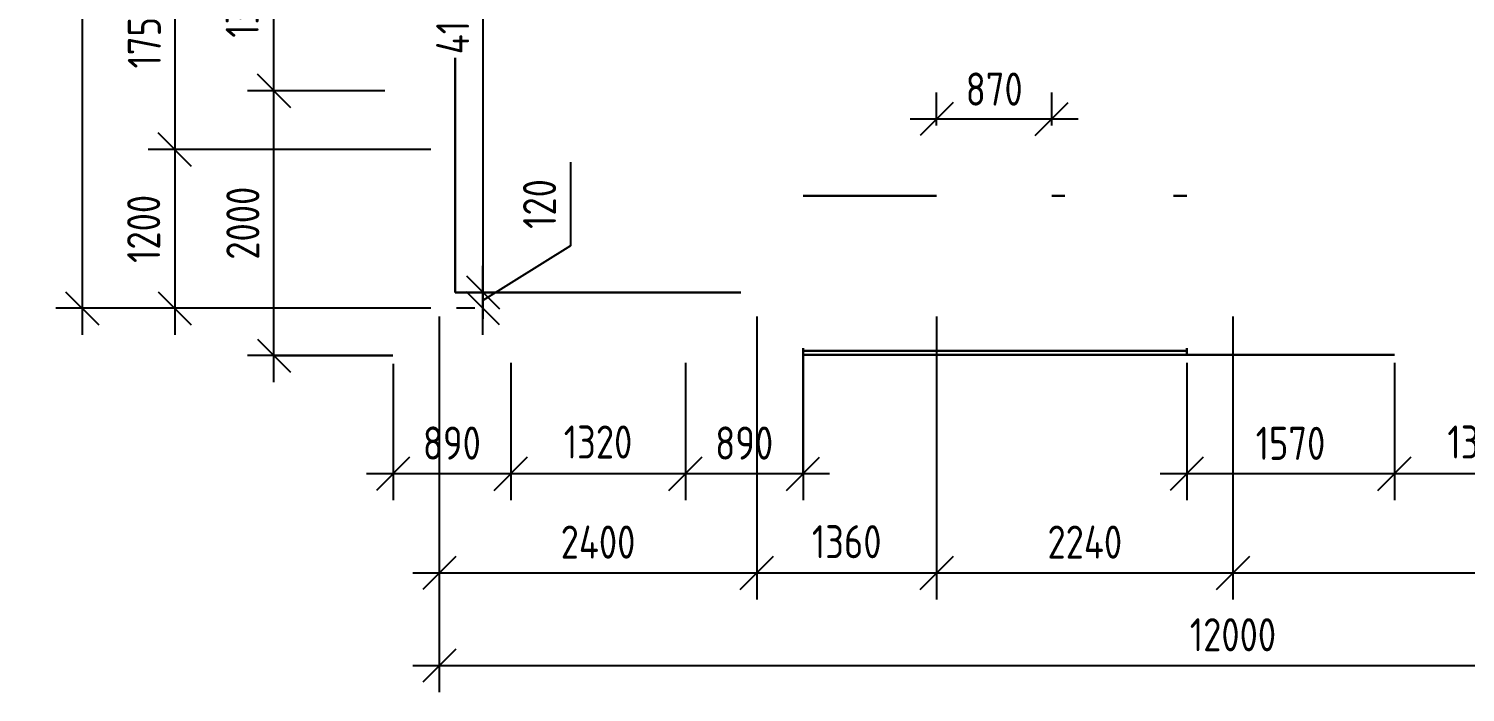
# Model space of a CAD drawing. Header units: millimetres. Extents: x 12894 to 67830, y 12768 to 34464.
# Drawn here: x 50735 to 61595, y 12768 to 17780 of the extents above; entities that cross this region are included whole.
import ezdxf

# ---------------------------------------------------------------- set-up
doc = ezdxf.new("R2010")
doc.units = ezdxf.units.MM
doc.layers.add('СПДС_ЛЕСТНИЦЫ', color=32, linetype='Continuous', lineweight=30)
doc.layers.add('СПДС_РАЗМЕРЫ', color=152, linetype='Continuous', lineweight=25)
doc.styles.add('ГОСТ 2.304', font='CS_Gost2304.shx')
doc.dimstyles.new('СПДС', dxfattribs={"dimscale": 100, "dimtxt": 2.5, "dimasz": 2.5, "dimexe": 2, "dimexo": 0.625, "dimgap": 1, "dimtad": 1, "dimdec": 0, "dimtxsty": 'ГОСТ 2.304', "dimblk": 'OBLIQUE', "dimblk1": 'OBLIQUE', "dimblk2": 'OBLIQUE', "dimcen": 2.5, "dimdle": 2, "dimadec": 0, "dimazin": 2, "dimtfac": 0.75, "dimtdec": 4, "dimtmove": 1, "dimatfit": 3, "dimfxl": 1, "dimtfill": 1, "dimtolj": 1, "dimarcsym": 1})

# ---------------------------------------------------------------- blocks, each defined once
blk = doc.blocks.new('_Oblique')
at = {"color": 0, "linetype": 'ByBlock', "lineweight": -2}
blk.add_line((-0.5, -0.5), (0.5, 0.5), dxfattribs=at)
blk = doc.blocks.new('*D33')
at = {"layer": 'Defpoints', "color": 0, "ltscale": 100}
for p in [(53839, 16868), (51839, 15668), (53839, 15668)]:
    blk.add_point(p, dxfattribs=at)
at = {"layer": 'СПДС_РАЗМЕРЫ', "color": 0, "lineweight": -2, "ltscale": 100}
for p, q in [((51839, 17068), (51839, 15468)), ((53776, 16868), (51639, 16868)), ((53776, 15668), (51639, 15668))]:
    blk.add_line(p, q, dxfattribs=at)
at = {"layer": 'СПДС_РАЗМЕРЫ', "color": 0, "lineweight": -2, "ltscale": 100, "xscale": 250, "yscale": 250, "zscale": 250}
for p, rotation in [((51839, 16868), 90), ((51839, 15668), 270)]:
    blk.add_blockref('_Oblique', p, dxfattribs=dict(at, rotation=rotation))
at = {"layer": 'СПДС_РАЗМЕРЫ', "color": 0, "lineweight": 25, "ltscale": 100, "insert": (51604, 16268), "char_height": 250, "attachment_point": 5, "rotation": 90, "style": 'ГОСТ 2.304', "bg_fill": 3, "box_fill_scale": 1.1, "bg_fill_color": 256, "bg_fill_true_color": 13158600, "bg_fill_transparency": 0}
blk.add_mtext('\\A1;1200', dxfattribs=at)
blk = doc.blocks.new('*D34')
at = {"layer": 'Defpoints', "color": 0, "ltscale": 100}
for p in [(53839, 18618), (51839, 16868), (53839, 16868)]:
    blk.add_point(p, dxfattribs=at)
at = {"layer": 'СПДС_РАЗМЕРЫ', "color": 0, "lineweight": -2, "ltscale": 100}
for p, q in [((51839, 18818), (51839, 16668)), ((53776, 18618), (51639, 18618)), ((53776, 16868), (51639, 16868))]:
    blk.add_line(p, q, dxfattribs=at)
at = {"layer": 'СПДС_РАЗМЕРЫ', "color": 0, "lineweight": -2, "ltscale": 100, "xscale": 250, "yscale": 250, "zscale": 250}
for p, rotation in [((51839, 18618), 90), ((51839, 16868), 270)]:
    blk.add_blockref('_Oblique', p, dxfattribs=dict(at, rotation=rotation))
at = {"layer": 'СПДС_РАЗМЕРЫ', "color": 0, "lineweight": 25, "ltscale": 100, "insert": (51609, 17743), "char_height": 250, "attachment_point": 5, "rotation": 90, "style": 'ГОСТ 2.304', "bg_fill": 3, "box_fill_scale": 1.1, "bg_fill_color": 256, "bg_fill_true_color": 13158600, "bg_fill_transparency": 0}
blk.add_mtext('\\A1;1750', dxfattribs=at)
blk = doc.blocks.new('*D38')
at = {"layer": 'Defpoints', "color": 0, "ltscale": 100}
for p in [(53839, 15668), (65839, 15668), (53839, 12968)]:
    blk.add_point(p, dxfattribs=at)
at = {"layer": 'СПДС_РАЗМЕРЫ', "color": 0, "lineweight": -2, "ltscale": 100}
for p, q in [((53839, 15605), (53839, 12768)), ((65839, 15605), (65839, 12768)), ((66039, 12968), (53639, 12968))]:
    blk.add_line(p, q, dxfattribs=at)
at = {"layer": 'СПДС_РАЗМЕРЫ', "color": 0, "lineweight": -2, "ltscale": 100, "xscale": 250, "yscale": 250, "zscale": 250, "rotation": 180}
blk.add_blockref('_Oblique', (53839, 12968), dxfattribs=at)
at = {"layer": 'СПДС_РАЗМЕРЫ', "color": 0, "lineweight": -2, "ltscale": 100, "xscale": 250, "yscale": 250, "zscale": 250}
blk.add_blockref('_Oblique', (65839, 12968), dxfattribs=at)
at = {"layer": 'СПДС_РАЗМЕРЫ', "color": 0, "lineweight": 25, "ltscale": 100, "insert": (59839, 13202), "char_height": 250, "attachment_point": 5, "style": 'ГОСТ 2.304', "bg_fill": 3, "box_fill_scale": 1.1, "bg_fill_color": 256, "bg_fill_true_color": 13158600, "bg_fill_transparency": 0}
blk.add_mtext('\\A1;12000', dxfattribs=at)
blk = doc.blocks.new('*D39')
at = {"layer": 'Defpoints', "color": 0, "ltscale": 100}
for p in [(53839, 15668), (56239, 15668), (53839, 13668)]:
    blk.add_point(p, dxfattribs=at)
at = {"layer": 'СПДС_РАЗМЕРЫ', "color": 0, "lineweight": -2, "ltscale": 100}
for p, q in [((53839, 15605), (53839, 13468)), ((56239, 15605), (56239, 13468)), ((56439, 13668), (53639, 13668))]:
    blk.add_line(p, q, dxfattribs=at)
at = {"layer": 'СПДС_РАЗМЕРЫ', "color": 0, "lineweight": -2, "ltscale": 100, "xscale": 250, "yscale": 250, "zscale": 250, "rotation": 180}
blk.add_blockref('_Oblique', (53839, 13668), dxfattribs=at)
at = {"layer": 'СПДС_РАЗМЕРЫ', "color": 0, "lineweight": -2, "ltscale": 100, "xscale": 250, "yscale": 250, "zscale": 250}
blk.add_blockref('_Oblique', (56239, 13668), dxfattribs=at)
at = {"layer": 'СПДС_РАЗМЕРЫ', "color": 0, "lineweight": 25, "ltscale": 100, "insert": (55039, 13902), "char_height": 250, "attachment_point": 5, "style": 'ГОСТ 2.304', "bg_fill": 3, "box_fill_scale": 1.1, "bg_fill_color": 256, "bg_fill_true_color": 13158600, "bg_fill_transparency": 0}
blk.add_mtext('\\A1;2400', dxfattribs=at)
blk = doc.blocks.new('*D40')
at = {"layer": 'Defpoints', "color": 0, "ltscale": 100}
for p in [(56239, 15668), (57599, 15668), (56239, 13668)]:
    blk.add_point(p, dxfattribs=at)
at = {"layer": 'СПДС_РАЗМЕРЫ', "color": 0, "lineweight": -2, "ltscale": 100}
for p, q in [((56239, 15605), (56239, 13468)), ((57599, 15605), (57599, 13468)), ((57799, 13668), (56039, 13668))]:
    blk.add_line(p, q, dxfattribs=at)
at = {"layer": 'СПДС_РАЗМЕРЫ', "color": 0, "lineweight": -2, "ltscale": 100, "xscale": 250, "yscale": 250, "zscale": 250, "rotation": 180}
blk.add_blockref('_Oblique', (56239, 13668), dxfattribs=at)
at = {"layer": 'СПДС_РАЗМЕРЫ', "color": 0, "lineweight": -2, "ltscale": 100, "xscale": 250, "yscale": 250, "zscale": 250}
blk.add_blockref('_Oblique', (57599, 13668), dxfattribs=at)
at = {"layer": 'СПДС_РАЗМЕРЫ', "color": 0, "lineweight": 25, "ltscale": 100, "insert": (56919, 13905), "char_height": 250, "attachment_point": 5, "style": 'ГОСТ 2.304', "bg_fill": 3, "box_fill_scale": 1.1, "bg_fill_color": 256, "bg_fill_true_color": 13158600, "bg_fill_transparency": 0}
blk.add_mtext('\\A1;1360', dxfattribs=at)
blk = doc.blocks.new('*D41')
at = {"layer": 'Defpoints', "color": 0, "ltscale": 100}
for p in [(57599, 15668), (59839, 15668), (57599, 13668)]:
    blk.add_point(p, dxfattribs=at)
at = {"layer": 'СПДС_РАЗМЕРЫ', "color": 0, "lineweight": -2, "ltscale": 100}
for p, q in [((57599, 15605), (57599, 13468)), ((59839, 15605), (59839, 13468)), ((60039, 13668), (57399, 13668))]:
    blk.add_line(p, q, dxfattribs=at)
at = {"layer": 'СПДС_РАЗМЕРЫ', "color": 0, "lineweight": -2, "ltscale": 100, "xscale": 250, "yscale": 250, "zscale": 250, "rotation": 180}
blk.add_blockref('_Oblique', (57599, 13668), dxfattribs=at)
at = {"layer": 'СПДС_РАЗМЕРЫ', "color": 0, "lineweight": -2, "ltscale": 100, "xscale": 250, "yscale": 250, "zscale": 250}
blk.add_blockref('_Oblique', (59839, 13668), dxfattribs=at)
at = {"layer": 'СПДС_РАЗМЕРЫ', "color": 0, "lineweight": 25, "ltscale": 100, "insert": (58719, 13902), "char_height": 250, "attachment_point": 5, "style": 'ГОСТ 2.304', "bg_fill": 3, "box_fill_scale": 1.1, "bg_fill_color": 256, "bg_fill_true_color": 13158600, "bg_fill_transparency": 0}
blk.add_mtext('\\A1;2240', dxfattribs=at)
blk = doc.blocks.new('*D42')
at = {"layer": 'Defpoints', "color": 0, "ltscale": 100}
for p in [(59839, 15668), (65839, 15668), (59839, 13668)]:
    blk.add_point(p, dxfattribs=at)
at = {"layer": 'СПДС_РАЗМЕРЫ', "color": 0, "lineweight": -2, "ltscale": 100}
for p, q in [((59839, 15605), (59839, 13468)), ((65839, 15605), (65839, 13468)), ((66039, 13668), (59639, 13668))]:
    blk.add_line(p, q, dxfattribs=at)
at = {"layer": 'СПДС_РАЗМЕРЫ', "color": 0, "lineweight": -2, "ltscale": 100, "xscale": 250, "yscale": 250, "zscale": 250, "rotation": 180}
blk.add_blockref('_Oblique', (59839, 13668), dxfattribs=at)
at = {"layer": 'СПДС_РАЗМЕРЫ', "color": 0, "lineweight": -2, "ltscale": 100, "xscale": 250, "yscale": 250, "zscale": 250}
blk.add_blockref('_Oblique', (65839, 13668), dxfattribs=at)
at = {"layer": 'СПДС_РАЗМЕРЫ', "color": 0, "lineweight": 25, "ltscale": 100, "insert": (62839, 13900), "char_height": 250, "attachment_point": 5, "style": 'ГОСТ 2.304', "bg_fill": 3, "box_fill_scale": 1.1, "bg_fill_color": 256, "bg_fill_true_color": 13158600, "bg_fill_transparency": 0}
blk.add_mtext('\\A1;6000', dxfattribs=at)
blk = doc.blocks.new('*D95')
at = {"layer": 'Defpoints', "color": 0, "ltscale": 100}
for p in [(61059, 15318), (62379, 15318), (61059, 14418)]:
    blk.add_point(p, dxfattribs=at)
at = {"layer": 'СПДС_РАЗМЕРЫ', "color": 0, "lineweight": -2, "ltscale": 100}
for p, q in [((61059, 15255), (61059, 14218)), ((62379, 15255), (62379, 14218)), ((62579, 14418), (60859, 14418))]:
    blk.add_line(p, q, dxfattribs=at)
at = {"layer": 'СПДС_РАЗМЕРЫ', "color": 0, "lineweight": -2, "ltscale": 100, "xscale": 250, "yscale": 250, "zscale": 250, "rotation": 180}
blk.add_blockref('_Oblique', (61059, 14418), dxfattribs=at)
at = {"layer": 'СПДС_РАЗМЕРЫ', "color": 0, "lineweight": -2, "ltscale": 100, "xscale": 250, "yscale": 250, "zscale": 250}
blk.add_blockref('_Oblique', (62379, 14418), dxfattribs=at)
at = {"layer": 'СПДС_РАЗМЕРЫ', "color": 0, "ltscale": 100, "insert": (61719, 14658), "char_height": 250, "attachment_point": 5, "style": 'ГОСТ 2.304', "bg_fill": 3, "box_fill_scale": 1.1, "bg_fill_color": 256, "bg_fill_true_color": 13158600, "bg_fill_transparency": 0}
blk.add_mtext('\\A1;1320', dxfattribs=at)
blk = doc.blocks.new('*D97')
at = {"layer": 'Defpoints', "color": 0, "ltscale": 100}
for p in [(59489, 15318), (61059, 15318), (59489, 14418)]:
    blk.add_point(p, dxfattribs=at)
at = {"layer": 'СПДС_РАЗМЕРЫ', "color": 0, "lineweight": -2, "ltscale": 100}
for p, q in [((59489, 15255), (59489, 14218)), ((61059, 15255), (61059, 14218)), ((61259, 14418), (59289, 14418))]:
    blk.add_line(p, q, dxfattribs=at)
at = {"layer": 'СПДС_РАЗМЕРЫ', "color": 0, "lineweight": -2, "ltscale": 100, "xscale": 250, "yscale": 250, "zscale": 250, "rotation": 180}
blk.add_blockref('_Oblique', (59489, 14418), dxfattribs=at)
at = {"layer": 'СПДС_РАЗМЕРЫ', "color": 0, "lineweight": -2, "ltscale": 100, "xscale": 250, "yscale": 250, "zscale": 250}
blk.add_blockref('_Oblique', (61059, 14418), dxfattribs=at)
at = {"layer": 'СПДС_РАЗМЕРЫ', "color": 0, "ltscale": 100, "insert": (60274, 14648), "char_height": 250, "attachment_point": 5, "style": 'ГОСТ 2.304', "bg_fill": 3, "box_fill_scale": 1.1, "bg_fill_color": 256, "bg_fill_true_color": 13158600, "bg_fill_transparency": 0}
blk.add_mtext('\\A1;1570', dxfattribs=at)
blk = doc.blocks.new('*D103')
at = {"layer": 'Defpoints', "color": 0, "ltscale": 100}
for p in [(55699, 15318), (56589, 15318), (55699, 14418)]:
    blk.add_point(p, dxfattribs=at)
at = {"layer": 'СПДС_РАЗМЕРЫ', "color": 0, "lineweight": -2, "ltscale": 100}
for p, q in [((55699, 15255), (55699, 14218)), ((56589, 15255), (56589, 14218)), ((56789, 14418), (55499, 14418))]:
    blk.add_line(p, q, dxfattribs=at)
at = {"layer": 'СПДС_РАЗМЕРЫ', "color": 0, "lineweight": -2, "ltscale": 100, "xscale": 250, "yscale": 250, "zscale": 250, "rotation": 180}
blk.add_blockref('_Oblique', (55699, 14418), dxfattribs=at)
at = {"layer": 'СПДС_РАЗМЕРЫ', "color": 0, "lineweight": -2, "ltscale": 100, "xscale": 250, "yscale": 250, "zscale": 250}
blk.add_blockref('_Oblique', (56589, 14418), dxfattribs=at)
at = {"layer": 'СПДС_РАЗМЕРЫ', "color": 0, "ltscale": 100, "insert": (56144, 14650), "char_height": 250, "attachment_point": 5, "style": 'ГОСТ 2.304', "bg_fill": 3, "box_fill_scale": 1.1, "bg_fill_color": 256, "bg_fill_true_color": 13158600, "bg_fill_transparency": 0}
blk.add_mtext('\\A1;890', dxfattribs=at)
blk = doc.blocks.new('*D105')
at = {"layer": 'Defpoints', "color": 0, "ltscale": 100}
for p in [(54379, 15318), (55699, 15318), (54379, 14418)]:
    blk.add_point(p, dxfattribs=at)
at = {"layer": 'СПДС_РАЗМЕРЫ', "color": 0, "lineweight": -2, "ltscale": 100}
for p, q in [((54379, 15255), (54379, 14218)), ((55699, 15255), (55699, 14218)), ((55899, 14418), (54179, 14418))]:
    blk.add_line(p, q, dxfattribs=at)
at = {"layer": 'СПДС_РАЗМЕРЫ', "color": 0, "lineweight": -2, "ltscale": 100, "xscale": 250, "yscale": 250, "zscale": 250, "rotation": 180}
blk.add_blockref('_Oblique', (54379, 14418), dxfattribs=at)
at = {"layer": 'СПДС_РАЗМЕРЫ', "color": 0, "lineweight": -2, "ltscale": 100, "xscale": 250, "yscale": 250, "zscale": 250}
blk.add_blockref('_Oblique', (55699, 14418), dxfattribs=at)
at = {"layer": 'СПДС_РАЗМЕРЫ', "color": 0, "ltscale": 100, "insert": (55039, 14658), "char_height": 250, "attachment_point": 5, "style": 'ГОСТ 2.304', "bg_fill": 3, "box_fill_scale": 1.1, "bg_fill_color": 256, "bg_fill_true_color": 13158600, "bg_fill_transparency": 0}
blk.add_mtext('\\A1;1320', dxfattribs=at)
blk = doc.blocks.new('*D106')
at = {"layer": 'Defpoints', "color": 0, "ltscale": 100}
for p in [(54379, 15318), (53489, 15311), (53489, 14418)]:
    blk.add_point(p, dxfattribs=at)
at = {"layer": 'СПДС_РАЗМЕРЫ', "color": 0, "lineweight": -2, "ltscale": 100}
for p, q in [((53489, 15249), (53489, 14218)), ((54379, 15255), (54379, 14218)), ((54579, 14418), (53289, 14418))]:
    blk.add_line(p, q, dxfattribs=at)
at = {"layer": 'СПДС_РАЗМЕРЫ', "color": 0, "lineweight": -2, "ltscale": 100, "xscale": 250, "yscale": 250, "zscale": 250, "rotation": 180}
blk.add_blockref('_Oblique', (53489, 14418), dxfattribs=at)
at = {"layer": 'СПДС_РАЗМЕРЫ', "color": 0, "lineweight": -2, "ltscale": 100, "xscale": 250, "yscale": 250, "zscale": 250}
blk.add_blockref('_Oblique', (54379, 14418), dxfattribs=at)
at = {"layer": 'СПДС_РАЗМЕРЫ', "color": 0, "ltscale": 100, "insert": (53934, 14650), "char_height": 250, "attachment_point": 5, "style": 'ГОСТ 2.304', "bg_fill": 3, "box_fill_scale": 1.1, "bg_fill_color": 256, "bg_fill_true_color": 13158600, "bg_fill_transparency": 0}
blk.add_mtext('\\A1;890', dxfattribs=at)
blk = doc.blocks.new('*D110')
at = {"layer": 'Defpoints', "color": 0, "ltscale": 100}
for p in [(53839, 28168), (51139, 15668), (53839, 15668)]:
    blk.add_point(p, dxfattribs=at)
at = {"layer": 'СПДС_РАЗМЕРЫ', "color": 0, "lineweight": -2, "ltscale": 100}
for p, q in [((51139, 28368), (51139, 15468)), ((53776, 28168), (50939, 28168)), ((53776, 15668), (50939, 15668))]:
    blk.add_line(p, q, dxfattribs=at)
at = {"layer": 'СПДС_РАЗМЕРЫ', "color": 0, "lineweight": -2, "ltscale": 100, "xscale": 250, "yscale": 250, "zscale": 250}
for p, rotation in [((51139, 28168), 90), ((51139, 15668), 270)]:
    blk.add_blockref('_Oblique', p, dxfattribs=dict(at, rotation=rotation))
at = {"layer": 'СПДС_РАЗМЕРЫ', "color": 0, "lineweight": 25, "ltscale": 100, "insert": (50899, 21918), "char_height": 250, "attachment_point": 5, "rotation": 90, "style": 'ГОСТ 2.304', "bg_fill": 3, "box_fill_scale": 1.1, "bg_fill_color": 256, "bg_fill_true_color": 13158600, "bg_fill_transparency": 0}
blk.add_mtext('\\A1;12500', dxfattribs=at)
blk = doc.blocks.new('*D111')
at = {"layer": 'Defpoints', "color": 0, "ltscale": 100}
for p in [(53839, 16868), (51839, 15668), (53839, 15668)]:
    blk.add_point(p, dxfattribs=at)
at = {"layer": 'СПДС_РАЗМЕРЫ', "color": 0, "lineweight": -2, "ltscale": 100}
for p, q in [((51839, 17068), (51839, 15468)), ((53776, 16868), (51639, 16868)), ((53776, 15668), (51639, 15668))]:
    blk.add_line(p, q, dxfattribs=at)
at = {"layer": 'СПДС_РАЗМЕРЫ', "color": 0, "lineweight": -2, "ltscale": 100, "xscale": 250, "yscale": 250, "zscale": 250}
for p, rotation in [((51839, 16868), 90), ((51839, 15668), 270)]:
    blk.add_blockref('_Oblique', p, dxfattribs=dict(at, rotation=rotation))
at = {"layer": 'СПДС_РАЗМЕРЫ', "color": 0, "lineweight": 25, "ltscale": 100, "insert": (51604, 16268), "char_height": 250, "attachment_point": 5, "rotation": 90, "style": 'ГОСТ 2.304', "bg_fill": 3, "box_fill_scale": 1.1, "bg_fill_color": 256, "bg_fill_true_color": 13158600, "bg_fill_transparency": 0}
blk.add_mtext('\\A1;1200', dxfattribs=at)
blk = doc.blocks.new('*D112')
at = {"layer": 'Defpoints', "color": 0, "ltscale": 100}
for p in [(53839, 18618), (51839, 16868), (53839, 16868)]:
    blk.add_point(p, dxfattribs=at)
at = {"layer": 'СПДС_РАЗМЕРЫ', "color": 0, "lineweight": -2, "ltscale": 100}
for p, q in [((51839, 18818), (51839, 16668)), ((53776, 18618), (51639, 18618)), ((53776, 16868), (51639, 16868))]:
    blk.add_line(p, q, dxfattribs=at)
at = {"layer": 'СПДС_РАЗМЕРЫ', "color": 0, "lineweight": -2, "ltscale": 100, "xscale": 250, "yscale": 250, "zscale": 250}
for p, rotation in [((51839, 18618), 90), ((51839, 16868), 270)]:
    blk.add_blockref('_Oblique', p, dxfattribs=dict(at, rotation=rotation))
at = {"layer": 'СПДС_РАЗМЕРЫ', "color": 0, "lineweight": 25, "ltscale": 100, "insert": (51609, 17743), "char_height": 250, "attachment_point": 5, "rotation": 90, "style": 'ГОСТ 2.304', "bg_fill": 3, "box_fill_scale": 1.1, "bg_fill_color": 256, "bg_fill_true_color": 13158600, "bg_fill_transparency": 0}
blk.add_mtext('\\A1;1750', dxfattribs=at)
blk = doc.blocks.new('*D116')
at = {"layer": 'Defpoints', "color": 0, "ltscale": 100}
for p in [(53839, 15668), (65839, 15668), (53839, 12968)]:
    blk.add_point(p, dxfattribs=at)
at = {"layer": 'СПДС_РАЗМЕРЫ', "color": 0, "lineweight": -2, "ltscale": 100}
for p, q in [((53839, 15605), (53839, 12768)), ((65839, 15605), (65839, 12768)), ((66039, 12968), (53639, 12968))]:
    blk.add_line(p, q, dxfattribs=at)
at = {"layer": 'СПДС_РАЗМЕРЫ', "color": 0, "lineweight": -2, "ltscale": 100, "xscale": 250, "yscale": 250, "zscale": 250, "rotation": 180}
blk.add_blockref('_Oblique', (53839, 12968), dxfattribs=at)
at = {"layer": 'СПДС_РАЗМЕРЫ', "color": 0, "lineweight": -2, "ltscale": 100, "xscale": 250, "yscale": 250, "zscale": 250}
blk.add_blockref('_Oblique', (65839, 12968), dxfattribs=at)
at = {"layer": 'СПДС_РАЗМЕРЫ', "color": 0, "lineweight": 25, "ltscale": 100, "insert": (59839, 13202), "char_height": 250, "attachment_point": 5, "style": 'ГОСТ 2.304', "bg_fill": 3, "box_fill_scale": 1.1, "bg_fill_color": 256, "bg_fill_true_color": 13158600, "bg_fill_transparency": 0}
blk.add_mtext('\\A1;12000', dxfattribs=at)
blk = doc.blocks.new('*D117')
at = {"layer": 'Defpoints', "color": 0, "ltscale": 100}
for p in [(53839, 15668), (56239, 15668), (53839, 13668)]:
    blk.add_point(p, dxfattribs=at)
at = {"layer": 'СПДС_РАЗМЕРЫ', "color": 0, "lineweight": -2, "ltscale": 100}
for p, q in [((53839, 15605), (53839, 13468)), ((56239, 15605), (56239, 13468)), ((56439, 13668), (53639, 13668))]:
    blk.add_line(p, q, dxfattribs=at)
at = {"layer": 'СПДС_РАЗМЕРЫ', "color": 0, "lineweight": -2, "ltscale": 100, "xscale": 250, "yscale": 250, "zscale": 250, "rotation": 180}
blk.add_blockref('_Oblique', (53839, 13668), dxfattribs=at)
at = {"layer": 'СПДС_РАЗМЕРЫ', "color": 0, "lineweight": -2, "ltscale": 100, "xscale": 250, "yscale": 250, "zscale": 250}
blk.add_blockref('_Oblique', (56239, 13668), dxfattribs=at)
at = {"layer": 'СПДС_РАЗМЕРЫ', "color": 0, "lineweight": 25, "ltscale": 100, "insert": (55039, 13902), "char_height": 250, "attachment_point": 5, "style": 'ГОСТ 2.304', "bg_fill": 3, "box_fill_scale": 1.1, "bg_fill_color": 256, "bg_fill_true_color": 13158600, "bg_fill_transparency": 0}
blk.add_mtext('\\A1;2400', dxfattribs=at)
blk = doc.blocks.new('*D118')
at = {"layer": 'Defpoints', "color": 0, "ltscale": 100}
for p in [(56239, 15668), (57599, 15668), (56239, 13668)]:
    blk.add_point(p, dxfattribs=at)
at = {"layer": 'СПДС_РАЗМЕРЫ', "color": 0, "lineweight": -2, "ltscale": 100}
for p, q in [((56239, 15605), (56239, 13468)), ((57599, 15605), (57599, 13468)), ((57799, 13668), (56039, 13668))]:
    blk.add_line(p, q, dxfattribs=at)
at = {"layer": 'СПДС_РАЗМЕРЫ', "color": 0, "lineweight": -2, "ltscale": 100, "xscale": 250, "yscale": 250, "zscale": 250, "rotation": 180}
blk.add_blockref('_Oblique', (56239, 13668), dxfattribs=at)
at = {"layer": 'СПДС_РАЗМЕРЫ', "color": 0, "lineweight": -2, "ltscale": 100, "xscale": 250, "yscale": 250, "zscale": 250}
blk.add_blockref('_Oblique', (57599, 13668), dxfattribs=at)
at = {"layer": 'СПДС_РАЗМЕРЫ', "color": 0, "lineweight": 25, "ltscale": 100, "insert": (56919, 13905), "char_height": 250, "attachment_point": 5, "style": 'ГОСТ 2.304', "bg_fill": 3, "box_fill_scale": 1.1, "bg_fill_color": 256, "bg_fill_true_color": 13158600, "bg_fill_transparency": 0}
blk.add_mtext('\\A1;1360', dxfattribs=at)
blk = doc.blocks.new('*D119')
at = {"layer": 'Defpoints', "color": 0, "ltscale": 100}
for p in [(57599, 15668), (59839, 15668), (57599, 13668)]:
    blk.add_point(p, dxfattribs=at)
at = {"layer": 'СПДС_РАЗМЕРЫ', "color": 0, "lineweight": -2, "ltscale": 100}
for p, q in [((57599, 15605), (57599, 13468)), ((59839, 15605), (59839, 13468)), ((60039, 13668), (57399, 13668))]:
    blk.add_line(p, q, dxfattribs=at)
at = {"layer": 'СПДС_РАЗМЕРЫ', "color": 0, "lineweight": -2, "ltscale": 100, "xscale": 250, "yscale": 250, "zscale": 250, "rotation": 180}
blk.add_blockref('_Oblique', (57599, 13668), dxfattribs=at)
at = {"layer": 'СПДС_РАЗМЕРЫ', "color": 0, "lineweight": -2, "ltscale": 100, "xscale": 250, "yscale": 250, "zscale": 250}
blk.add_blockref('_Oblique', (59839, 13668), dxfattribs=at)
at = {"layer": 'СПДС_РАЗМЕРЫ', "color": 0, "lineweight": 25, "ltscale": 100, "insert": (58719, 13902), "char_height": 250, "attachment_point": 5, "style": 'ГОСТ 2.304', "bg_fill": 3, "box_fill_scale": 1.1, "bg_fill_color": 256, "bg_fill_true_color": 13158600, "bg_fill_transparency": 0}
blk.add_mtext('\\A1;2240', dxfattribs=at)
blk = doc.blocks.new('*D120')
at = {"layer": 'Defpoints', "color": 0, "ltscale": 100}
for p in [(59839, 15668), (65839, 15668), (59839, 13668)]:
    blk.add_point(p, dxfattribs=at)
at = {"layer": 'СПДС_РАЗМЕРЫ', "color": 0, "lineweight": -2, "ltscale": 100}
for p, q in [((59839, 15605), (59839, 13468)), ((65839, 15605), (65839, 13468)), ((66039, 13668), (59639, 13668))]:
    blk.add_line(p, q, dxfattribs=at)
at = {"layer": 'СПДС_РАЗМЕРЫ', "color": 0, "lineweight": -2, "ltscale": 100, "xscale": 250, "yscale": 250, "zscale": 250, "rotation": 180}
blk.add_blockref('_Oblique', (59839, 13668), dxfattribs=at)
at = {"layer": 'СПДС_РАЗМЕРЫ', "color": 0, "lineweight": -2, "ltscale": 100, "xscale": 250, "yscale": 250, "zscale": 250}
blk.add_blockref('_Oblique', (65839, 13668), dxfattribs=at)
at = {"layer": 'СПДС_РАЗМЕРЫ', "color": 0, "lineweight": 25, "ltscale": 100, "insert": (62839, 13900), "char_height": 250, "attachment_point": 5, "style": 'ГОСТ 2.304', "bg_fill": 3, "box_fill_scale": 1.1, "bg_fill_color": 256, "bg_fill_true_color": 13158600, "bg_fill_transparency": 0}
blk.add_mtext('\\A1;6000', dxfattribs=at)
blk = doc.blocks.new('*D121')
at = {"layer": 'Defpoints', "color": 0, "ltscale": 100}
for p in [(52589, 17311), (53489, 17311), (53489, 15311)]:
    blk.add_point(p, dxfattribs=at)
at = {"layer": 'СПДС_РАЗМЕРЫ', "color": 0, "lineweight": -2, "ltscale": 100}
for p, q in [((52589, 15111), (52589, 17511)), ((53426, 17311), (52389, 17311)), ((53426, 15311), (52389, 15311))]:
    blk.add_line(p, q, dxfattribs=at)
at = {"layer": 'СПДС_РАЗМЕРЫ', "color": 0, "lineweight": -2, "ltscale": 100, "xscale": 250, "yscale": 250, "zscale": 250}
for p, rotation in [((52589, 17311), 90), ((52589, 15311), 270)]:
    blk.add_blockref('_Oblique', p, dxfattribs=dict(at, rotation=rotation))
at = {"layer": 'СПДС_РАЗМЕРЫ', "color": 0, "ltscale": 100, "insert": (52354, 16311), "char_height": 250, "attachment_point": 5, "rotation": 90, "style": 'ГОСТ 2.304', "bg_fill": 3, "box_fill_scale": 1.1, "bg_fill_color": 256, "bg_fill_true_color": 13158600, "bg_fill_transparency": 0}
blk.add_mtext('\\A1;2000', dxfattribs=at)
blk = doc.blocks.new('*D122')
at = {"layer": 'Defpoints', "color": 0, "ltscale": 100}
for p in [(52589, 18631), (53489, 18631), (53489, 17311)]:
    blk.add_point(p, dxfattribs=at)
at = {"layer": 'СПДС_РАЗМЕРЫ', "color": 0, "lineweight": -2, "ltscale": 100}
for p, q in [((52589, 17111), (52589, 18831)), ((53426, 18631), (52389, 18631)), ((53426, 17311), (52389, 17311))]:
    blk.add_line(p, q, dxfattribs=at)
at = {"layer": 'СПДС_РАЗМЕРЫ', "color": 0, "lineweight": -2, "ltscale": 100, "xscale": 250, "yscale": 250, "zscale": 250}
for p, rotation in [((52589, 18631), 90), ((52589, 17311), 270)]:
    blk.add_blockref('_Oblique', p, dxfattribs=dict(at, rotation=rotation))
at = {"layer": 'СПДС_РАЗМЕРЫ', "color": 0, "ltscale": 100, "insert": (52349, 17971), "char_height": 250, "attachment_point": 5, "rotation": 90, "style": 'ГОСТ 2.304', "bg_fill": 3, "box_fill_scale": 1.1, "bg_fill_color": 256, "bg_fill_true_color": 13158600, "bg_fill_transparency": 0}
blk.add_mtext('\\A1;1320', dxfattribs=at)
blk = doc.blocks.new('*D302')
at = {"layer": 'Defpoints', "color": 0, "ltscale": 100}
for p in [(58469, 17099), (57599, 16988), (58469, 16988)]:
    blk.add_point(p, dxfattribs=at)
at = {"layer": 'СПДС_РАЗМЕРЫ', "color": 0, "lineweight": -2, "ltscale": 100}
for p, q in [((57599, 17050), (57599, 17299)), ((58469, 17050), (58469, 17299)), ((57399, 17099), (58669, 17099))]:
    blk.add_line(p, q, dxfattribs=at)
at = {"layer": 'СПДС_РАЗМЕРЫ', "color": 0, "lineweight": -2, "ltscale": 100, "xscale": 250, "yscale": 250, "zscale": 250, "rotation": 180}
blk.add_blockref('_Oblique', (57599, 17099), dxfattribs=at)
at = {"layer": 'СПДС_РАЗМЕРЫ', "color": 0, "lineweight": -2, "ltscale": 100, "xscale": 250, "yscale": 250, "zscale": 250}
blk.add_blockref('_Oblique', (58469, 17099), dxfattribs=at)
at = {"layer": 'СПДС_РАЗМЕРЫ', "color": 0, "ltscale": 100, "insert": (58034, 17324), "char_height": 250, "attachment_point": 5, "style": 'ГОСТ 2.304', "bg_fill": 3, "box_fill_scale": 1.1, "bg_fill_color": 256, "bg_fill_true_color": 13158600, "bg_fill_transparency": 0}
blk.add_mtext('\\A1;870', dxfattribs=at)
blk = doc.blocks.new('*D326')
at = {"layer": 'Defpoints', "color": 0, "ltscale": 100}
for p in [(54169, 15788), (54170, 15788), (54170, 15668)]:
    blk.add_point(p, dxfattribs=at)
at = {"layer": 'СПДС_РАЗМЕРЫ', "color": 0, "lineweight": -2, "ltscale": 100}
for p, q in [((54832, 16772), (54832, 16141)), ((54832, 16141), (54169, 15728)), ((54169, 15468), (54169, 15988)), ((54108, 15788), (53969, 15788)), ((54108, 15668), (53969, 15668))]:
    blk.add_line(p, q, dxfattribs=at)
at = {"layer": 'СПДС_РАЗМЕРЫ', "color": 0, "lineweight": -2, "ltscale": 100, "xscale": 250, "yscale": 250, "zscale": 250}
for p, rotation in [((54169, 15788), 270), ((54169, 15668), 90)]:
    blk.add_blockref('_Oblique', p, dxfattribs=dict(at, rotation=rotation))
at = {"layer": 'СПДС_РАЗМЕРЫ', "color": 0, "ltscale": 100, "insert": (54597, 16456), "char_height": 250, "attachment_point": 5, "rotation": 90, "style": 'ГОСТ 2.304', "bg_fill": 3, "box_fill_scale": 1.1, "bg_fill_color": 256, "bg_fill_true_color": 13158600, "bg_fill_transparency": 0}
blk.add_mtext('\\A1;120', dxfattribs=at)
blk = doc.blocks.new('*D327')
at = {"layer": 'Defpoints', "color": 0, "ltscale": 100}
for p in [(54169, 19918), (54170, 19918), (54169, 15788)]:
    blk.add_point(p, dxfattribs=at)
at = {"layer": 'СПДС_РАЗМЕРЫ', "color": 0, "lineweight": -2, "ltscale": 100}
for p, q in [((54170, 15588), (54170, 20118)), ((54231, 19918), (54370, 19918)), ((54231, 15788), (54370, 15788))]:
    blk.add_line(p, q, dxfattribs=at)
at = {"layer": 'СПДС_РАЗМЕРЫ', "color": 0, "lineweight": -2, "ltscale": 100, "xscale": 250, "yscale": 250, "zscale": 250}
for p, rotation in [((54170, 19918), 90), ((54170, 15788), 270)]:
    blk.add_blockref('_Oblique', p, dxfattribs=dict(at, rotation=rotation))
at = {"layer": 'СПДС_РАЗМЕРЫ', "color": 0, "ltscale": 100, "insert": (53940, 17853), "char_height": 250, "attachment_point": 5, "rotation": 90, "style": 'ГОСТ 2.304', "bg_fill": 3, "box_fill_scale": 1.1, "bg_fill_color": 256, "bg_fill_true_color": 13158600, "bg_fill_transparency": 0}
blk.add_mtext('\\A1;4130', dxfattribs=at)

msp = doc.modelspace()

# ---------------------------------------------------------------- linework, layer by layer
at = {"layer": 'СПДС_ЛЕСТНИЦЫ', "ltscale": 100}
for p, q in [((53959, 19917.7), (53958.8, 15787.7)), ((56589, 16517.7), (56689, 16517.7)), ((56689, 16517.7), (57499, 16517.7)), ((57599, 16517.7), (57499, 16517.7)), ((58469, 16517.7), (58569, 16517.7)), ((59489, 16517.7), (59389, 16517.7)), ((53959, 15787.7), (53958.8, 15959.7)), ((53959, 15787.7), (56119, 15787.7))]:
    msp.add_line(p, q, dxfattribs=at)

# ---------------------------------------------------------------- dimensions: what is measured, and where the dimension line sits
at = {"layer": 'СПДС_РАЗМЕРЫ', "ltscale": 100}
dim = msp.add_linear_dim(base=(58469, 17098.6), p1=(57599, 16987.7), p2=(58469, 16987.7), dimstyle='СПДС', dxfattribs=at)
dim.commit()
dim.dimension.update_dxf_attribs({"geometry": '*D302', "text_midpoint": (58034, 17323.6)})
at = {"layer": 'СПДС_РАЗМЕРЫ', "lineweight": 25, "ltscale": 100}
dim = msp.add_linear_dim(base=(51839, 15667.7), p1=(53839, 16867.7), p2=(53839, 15667.7), angle=270, dimstyle='СПДС', dxfattribs=at)
dim.commit()
dim.dimension.update_dxf_attribs({"geometry": '*D33', "text_midpoint": (51604.3, 16267.7)})

# ---------------------------------------------------------------- next in the draw order: dimensions: what is measured, and where the dimension line sits
dim = msp.add_linear_dim(base=(51839, 16867.7), p1=(53839, 18617.7), p2=(53839, 16867.7), angle=270, dimstyle='СПДС', dxfattribs=at)
dim.commit()
dim.dimension.update_dxf_attribs({"geometry": '*D34', "text_midpoint": (51608.8, 17742.7)})
dim = msp.add_linear_dim(base=(53839, 12967.7), p1=(65839, 15667.7), p2=(53839, 15667.7), dimstyle='СПДС', dxfattribs=at)
dim.commit()
dim.dimension.update_dxf_attribs({"geometry": '*D38', "text_midpoint": (59839, 13202.4)})

# ---------------------------------------------------------------- next in the draw order: dimensions: what is measured, and where the dimension line sits
dim = msp.add_linear_dim(base=(53839, 13667.7), p1=(56239, 15667.7), p2=(53839, 15667.7), dimstyle='СПДС', dxfattribs=at)
dim.commit()
dim.dimension.update_dxf_attribs({"geometry": '*D39', "text_midpoint": (55039, 13902.4)})

# ---------------------------------------------------------------- next in the draw order: dimensions: what is measured, and where the dimension line sits
dim = msp.add_linear_dim(base=(51139, 15667.7), p1=(53839, 28167.7), p2=(53839, 15667.7), angle=270, dimstyle='СПДС', dxfattribs=at)
dim.commit()
dim.dimension.update_dxf_attribs({"geometry": '*D110', "text_midpoint": (50899.1, 21917.7)})
dim = msp.add_linear_dim(base=(56239, 13667.7), p1=(57599, 15667.7), p2=(56239, 15667.7), dimstyle='СПДС', dxfattribs=at)
dim.commit()
dim.dimension.update_dxf_attribs({"geometry": '*D40', "text_midpoint": (56919, 13905.1)})

# ---------------------------------------------------------------- next in the draw order: linework, layer by layer
at = {"layer": 'СПДС_ЛЕСТНИЦЫ', "ltscale": 100}
for q in [(56589, 15367.7), (56589, 15327.7), (56589, 14417.7)]:
    msp.add_line((56589, 15317.7), q, dxfattribs=at)

# ---------------------------------------------------------------- next in the draw order: dimensions: what is measured, and where the dimension line sits
at = {"layer": 'СПДС_РАЗМЕРЫ', "lineweight": 25, "ltscale": 100}
dim = msp.add_linear_dim(base=(51839, 15667.7), p1=(53839, 16867.7), p2=(53839, 15667.7), angle=270, dimstyle='СПДС', dxfattribs=at)
dim.commit()
dim.dimension.update_dxf_attribs({"geometry": '*D111', "text_midpoint": (51604.3, 16267.7)})
dim = msp.add_linear_dim(base=(57599, 13667.7), p1=(59839, 15667.7), p2=(57599, 15667.7), dimstyle='СПДС', dxfattribs=at)
dim.commit()
dim.dimension.update_dxf_attribs({"geometry": '*D41', "text_midpoint": (58719, 13902.4)})

# ---------------------------------------------------------------- next in the draw order: linework, layer by layer
at = {"layer": 'СПДС_ЛЕСТНИЦЫ', "ltscale": 100}
msp.add_line((59489, 15367.7), (59489, 15317.7), dxfattribs=at)

# ---------------------------------------------------------------- next in the draw order: dimensions: what is measured, and where the dimension line sits
at = {"layer": 'СПДС_РАЗМЕРЫ', "lineweight": 25, "ltscale": 100}
dim = msp.add_linear_dim(base=(51839, 16867.7), p1=(53839, 18617.7), p2=(53839, 16867.7), angle=270, dimstyle='СПДС', dxfattribs=at)
dim.commit()
dim.dimension.update_dxf_attribs({"geometry": '*D112', "text_midpoint": (51608.8, 17742.7)})
dim = msp.add_linear_dim(base=(59839, 13667.7), p1=(65839, 15667.7), p2=(59839, 15667.7), dimstyle='СПДС', dxfattribs=at)
dim.commit()
dim.dimension.update_dxf_attribs({"geometry": '*D42', "text_midpoint": (62839, 13899.9)})
at = {"layer": 'СПДС_РАЗМЕРЫ', "ltscale": 100}
dim = msp.add_linear_dim(base=(55698.9, 14417.7), p1=(56589, 15317.7), p2=(55698.9, 15317.7), dimstyle='СПДС', dxfattribs=at)
dim.commit()
dim.dimension.update_dxf_attribs({"geometry": '*D103', "text_midpoint": (56143.9, 14649.9)})

# ---------------------------------------------------------------- next in the draw order: linework, layer by layer
at = {"layer": 'СПДС_ЛЕСТНИЦЫ', "ltscale": 100}
msp.add_line((59489, 15317.7), (61059, 15317.7), dxfattribs=at)

# ---------------------------------------------------------------- next in the draw order: dimensions: what is measured, and where the dimension line sits
at = {"layer": 'СПДС_РАЗМЕРЫ', "ltscale": 100}
dim = msp.add_linear_dim(base=(54378.9, 14417.7), p1=(55698.9, 15317.7), p2=(54378.9, 15317.7), dimstyle='СПДС', dxfattribs=at)
dim.commit()
dim.dimension.update_dxf_attribs({"geometry": '*D105', "text_midpoint": (55038.9, 14657.6)})

# ---------------------------------------------------------------- next in the draw order: dimensions: what is measured, and where the dimension line sits
for base, p1, p2, picture, middle in [((53488.8, 14417.7), (54378.9, 15317.7), (53488.8, 15311.3), '*D106', (53933.8, 14649.9)), ((61059, 14417.7), (62379, 15317.7), (61059, 15317.7), '*D95', (61719, 14657.6))]:
    dim = msp.add_linear_dim(base=base, p1=p1, p2=p2, dimstyle='СПДС', dxfattribs=at)
    dim.commit()
    dim.dimension.update_dxf_attribs({"geometry": picture, "text_midpoint": middle})

# ---------------------------------------------------------------- next in the draw order: linework, layer by layer
at = {"layer": 'СПДС_ЛЕСТНИЦЫ', "ltscale": 100}
msp.add_line((53488.8, 15311.3), (52588.8, 15311.3), dxfattribs=at)

# ---------------------------------------------------------------- next in the draw order: dimensions: what is measured, and where the dimension line sits
at = {"layer": 'СПДС_РАЗМЕРЫ', "ltscale": 100}
dim = msp.add_linear_dim(base=(59489, 14417.7), p1=(61059, 15317.7), p2=(59489, 15317.7), dimstyle='СПДС', dxfattribs=at)
dim.commit()
dim.dimension.update_dxf_attribs({"geometry": '*D97', "text_midpoint": (60274, 14647.9)})

# ---------------------------------------------------------------- next in the draw order: dimensions: what is measured, and where the dimension line sits
dim = msp.add_linear_dim(base=(52588.8, 17311.3), p1=(53488.8, 15311.3), p2=(53488.8, 17311.3), angle=90, dimstyle='СПДС', dxfattribs=at)
dim.commit()
dim.dimension.update_dxf_attribs({"geometry": '*D121', "text_midpoint": (52354.1, 16311.3)})
at = {"layer": 'СПДС_РАЗМЕРЫ', "lineweight": 25, "ltscale": 100}
dim = msp.add_linear_dim(base=(53839, 12967.7), p1=(65839, 15667.7), p2=(53839, 15667.7), dimstyle='СПДС', dxfattribs=at)
dim.commit()
dim.dimension.update_dxf_attribs({"geometry": '*D116', "text_midpoint": (59839, 13202.4)})

# ---------------------------------------------------------------- next in the draw order: dimensions: what is measured, and where the dimension line sits
at = {"layer": 'СПДС_РАЗМЕРЫ', "ltscale": 100}
dim = msp.add_linear_dim(base=(52588.8, 18631.3), p1=(53488.8, 17311.3), p2=(53488.8, 18631.3), angle=90, dimstyle='СПДС', dxfattribs=at)
dim.commit()
dim.dimension.update_dxf_attribs({"geometry": '*D122', "text_midpoint": (52348.9, 17971.3)})
at = {"layer": 'СПДС_РАЗМЕРЫ', "lineweight": 25, "ltscale": 100}
dim = msp.add_linear_dim(base=(53839, 13667.7), p1=(56239, 15667.7), p2=(53839, 15667.7), dimstyle='СПДС', dxfattribs=at)
dim.commit()
dim.dimension.update_dxf_attribs({"geometry": '*D117', "text_midpoint": (55039, 13902.4)})

# ---------------------------------------------------------------- next in the draw order: dimensions: what is measured, and where the dimension line sits
at = {"layer": 'СПДС_РАЗМЕРЫ', "ltscale": 100}
dim = msp.add_linear_dim(base=(54168.8, 15787.7), p1=(54170.1, 15667.7), p2=(54170.1, 15787.7), angle=90, dimstyle='СПДС', dxfattribs=at)
dim.commit()
dim.dimension.update_dxf_attribs({"geometry": '*D326', "text_midpoint": (54832.1, 16240.5), "dimtype": 160})
at = {"layer": 'СПДС_РАЗМЕРЫ', "lineweight": 25, "ltscale": 100}
dim = msp.add_linear_dim(base=(56239, 13667.7), p1=(57599, 15667.7), p2=(56239, 15667.7), dimstyle='СПДС', dxfattribs=at)
dim.commit()
dim.dimension.update_dxf_attribs({"geometry": '*D118', "text_midpoint": (56919, 13905.1)})

# ---------------------------------------------------------------- next in the draw order: linework, layer by layer
at = {"layer": 'СПДС_ЛЕСТНИЦЫ', "ltscale": 100}
msp.add_line((56589, 15322.7), (56589, 15317.7), dxfattribs=at)

# ---------------------------------------------------------------- next in the draw order: dimensions: what is measured, and where the dimension line sits
at = {"layer": 'СПДС_РАЗМЕРЫ', "ltscale": 100}
dim = msp.add_linear_dim(base=(54170.1, 19917.7), p1=(54168.8, 15787.7), p2=(54168.8, 19917.7), angle=90, dimstyle='СПДС', dxfattribs=at)
dim.commit()
dim.dimension.update_dxf_attribs({"geometry": '*D327', "text_midpoint": (53940, 17852.7)})
at = {"layer": 'СПДС_РАЗМЕРЫ', "lineweight": 25, "ltscale": 100}
dim = msp.add_linear_dim(base=(57599, 13667.7), p1=(59839, 15667.7), p2=(57599, 15667.7), dimstyle='СПДС', dxfattribs=at)
dim.commit()
dim.dimension.update_dxf_attribs({"geometry": '*D119', "text_midpoint": (58719, 13902.4)})

# ---------------------------------------------------------------- next in the draw order: linework, layer by layer
at = {"layer": 'СПДС_ЛЕСТНИЦЫ', "ltscale": 100}
for p, q in [((56589, 15347.7), (59489, 15347.7)), ((56589, 15317.7), (59489, 15317.7))]:
    msp.add_line(p, q, dxfattribs=at)

# ---------------------------------------------------------------- next in the draw order: dimensions: what is measured, and where the dimension line sits
at = {"layer": 'СПДС_РАЗМЕРЫ', "lineweight": 25, "ltscale": 100}
dim = msp.add_linear_dim(base=(59839, 13667.7), p1=(65839, 15667.7), p2=(59839, 15667.7), dimstyle='СПДС', dxfattribs=at)
dim.commit()
dim.dimension.update_dxf_attribs({"geometry": '*D120', "text_midpoint": (62839, 13899.9)})

doc.saveas('drawing.dxf')
